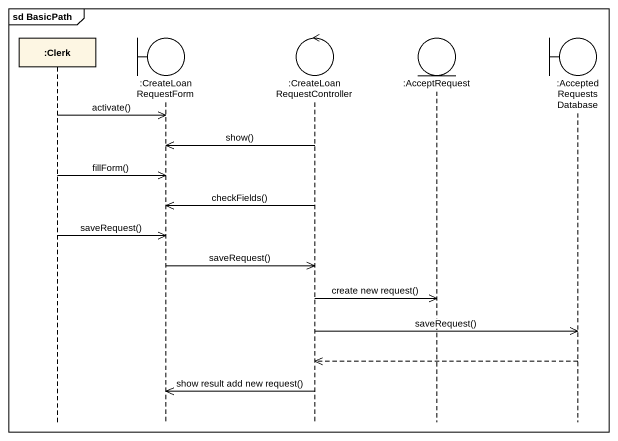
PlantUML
@startuml
mainframe sd BasicPath
hide footbox
participant ":Clerk" as Clerk
boundary ":CreateLoanRequestForm" as CreateLoanRequestForm
control ":CreateLoanRequestController" as CreateLoanRequestController
entity ":AcceptRequest" as AcceptRequest
boundary ":AcceptedRequestsDatabase" as AcceptedRequestsDatabase

Clerk ->> CreateLoanRequestForm : activate()
CreateLoanRequestController ->> CreateLoanRequestForm : show()
Clerk ->> CreateLoanRequestForm : fillForm()
CreateLoanRequestController ->> CreateLoanRequestForm : checkFields()
Clerk ->> CreateLoanRequestForm : saveRequest()
CreateLoanRequestForm ->> CreateLoanRequestController : saveRequest()
CreateLoanRequestController ->> AcceptRequest : create new request()
CreateLoanRequestController ->> AcceptedRequestsDatabase : saveRequest()
AcceptedRequestsDatabase -->> CreateLoanRequestController
CreateLoanRequestController ->> CreateLoanRequestForm : show result add new request()
@enduml
